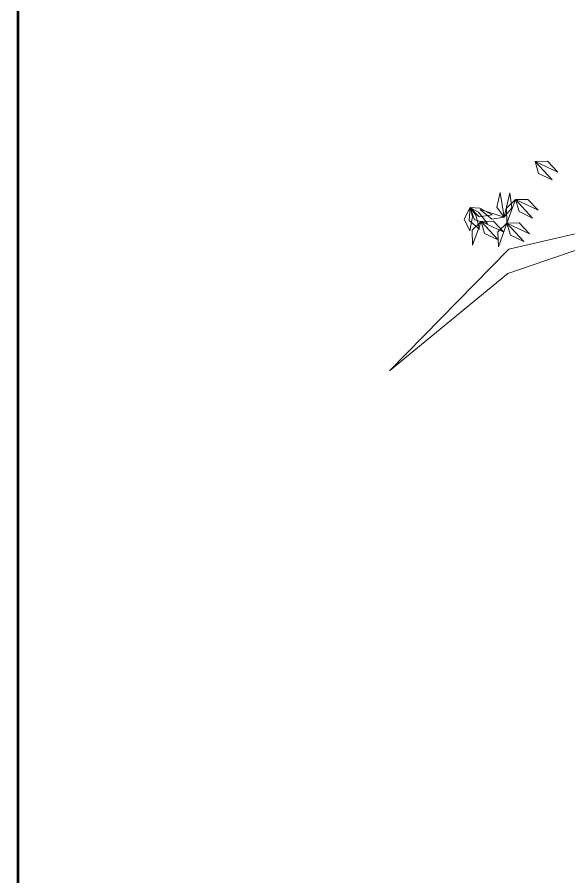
# Model space of a CAD drawing. Header units: inches. Extents: x -422522 to 22891, y -2973 to 414515.
# Drawn here: x 6656.8 to 6788.9, y 10497.3 to 10703.2 of the extents above; entities that cross this region are included whole.
import ezdxf

# ---------------------------------------------------------------- set-up
doc = ezdxf.new("R2010")
doc.units = ezdxf.units.IN
doc.header["$MEASUREMENT"] = 0
doc.layers.get('0').update_dxf_attribs({"lineweight": 25})
doc.layers.add('ARREDAMENTO', color=8, linetype='Continuous', lineweight=18)

msp = doc.modelspace()

# ---------------------------------------------------------------- linework, layer by layer
msp.add_line((6656.93, 10419.32), (6656.83, 11033.57))
for points in [[(6657.16, 9033.57), (8657.16, 9033.9), (8656.83, 11033.9), (6656.83, 11033.57)], [(6657.16, 9033.9), (8657.16, 9033.9), (8657.16, 11033.9), (6657.16, 11033.9)]]:
    msp.add_lwpolyline(points, close=True)
at = {"layer": 'ARREDAMENTO', "lineweight": 0}
for points in [[(6780.83, 10668.63), (6783.79, 10668.7), (6786.27, 10666.11), (6780.83, 10668.63)], [(6780.83, 10668.63), (6781.67, 10665.79), (6784.9, 10664.23), (6780.83, 10668.63)], [(6773.41, 10655.26), (6771.7, 10657.68), (6772.46, 10661.19), (6773.41, 10655.26)], [(6773.41, 10655.26), (6775.3, 10657.55), (6774.79, 10661.1), (6773.41, 10655.26)], [(6765.23, 10651.99), (6765.83, 10655.35), (6765.27, 10657.59), (6763.85, 10654.85), (6765.23, 10651.99)], [(6767.52, 10652.45), (6766.69, 10655.76), (6765.28, 10657.58), (6765.08, 10654.51), (6767.52, 10652.45)], [(6769.41, 10653.81), (6767.31, 10656.5), (6765.28, 10657.59), (6766.36, 10654.69), (6769.41, 10653.81)], [(6770.6, 10655.82), (6767.59, 10657.42), (6765.29, 10657.59), (6767.44, 10655.38), (6770.6, 10655.82)], [(6776.16, 10659.49), (6774.01, 10657.44), (6774.1, 10653.85), (6776.16, 10659.49)], [(6776.16, 10659.49), (6779.12, 10659.56), (6781.6, 10656.96), (6776.16, 10659.49)], [(6776.16, 10659.49), (6777, 10656.64), (6780.23, 10655.08), (6776.16, 10659.49)], [(6773.41, 10655.26), (6770.48, 10654.84), (6767.71, 10657.12), (6773.41, 10655.26)], [(6767.89, 10654.25), (6765.74, 10652.21), (6765.82, 10648.62), (6767.89, 10654.25)], [(6767.89, 10654.25), (6770.85, 10654.32), (6773.32, 10651.72), (6767.89, 10654.25)], [(6767.89, 10654.25), (6768.72, 10651.41), (6771.96, 10649.85), (6767.89, 10654.25)], [(6774.1, 10653.85), (6771.95, 10651.81), (6772.04, 10648.22), (6774.1, 10653.85)], [(6774.1, 10653.85), (6777.06, 10653.92), (6779.54, 10651.33), (6774.1, 10653.85)], [(6774.1, 10653.85), (6774.94, 10651.01), (6778.17, 10649.45), (6774.1, 10653.85)]]:
    msp.add_lwpolyline(points, dxfattribs=at)
at = {"layer": 'ARREDAMENTO', "linetype": 'Continuous', "lineweight": 0}
msp.add_lwpolyline([(6800.79, 10653.73), (6774.56, 10647.59), (6745.95, 10618.46), (6774.33, 10641.83), (6800.67, 10650.85)], dxfattribs=at)

doc.saveas('drawing.dxf')
